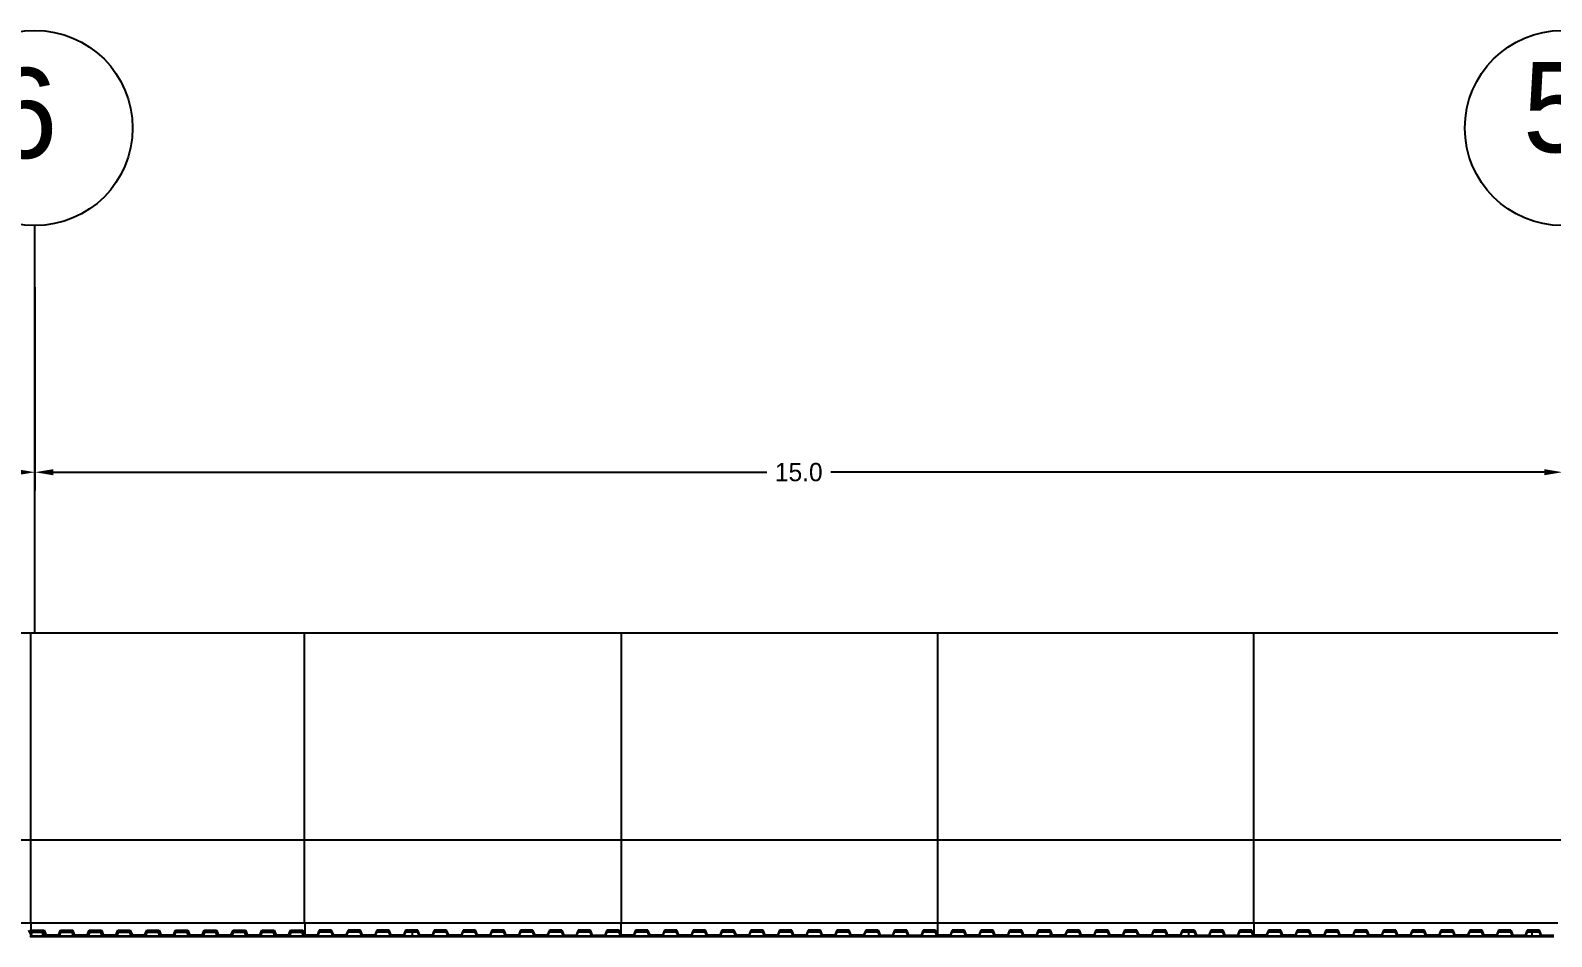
# Model space of a CAD drawing. Header units: metres. Extents: x -57 to 501, y 45 to 307.
# Drawn here: x 283.25 to 298.19, y 289.68 to 298.59 of the extents above; entities that cross this region are included whole.
import ezdxf

# ---------------------------------------------------------------- set-up
doc = ezdxf.new("R2010")
doc.units = ezdxf.units.M
doc.layers.add('atras', color=7, linetype='Continuous')
doc.dimstyles.get("Standard").update_dxf_attribs({"dimtxt": 0.18, "dimasz": 0.18, "dimexe": 0.18, "dimexo": 0.0625, "dimgap": 0.09, "dimtad": 0, "dimtih": 1, "dimtoh": 1, "dimdec": 1, "dimzin": 0, "dimdsep": 46, "dimtxsty": 'Standard', "dimcen": 0.09, "dimadec": 0, "dimazin": 0, "dimtfac": 1, "dimtdec": 1, "dimtofl": 0, "dimtmove": 0, "dimatfit": 3, "dimfxl": 1, "dimtolj": 1, "dimtzin": 0, "dimarcsym": 0})

# ---------------------------------------------------------------- blocks, each defined once
blk = doc.blocks.new('*D20')
at = {"layer": 'atras', "color": 0, "lineweight": -2, "transparency": 16777216}
for p, q in [((283.297, 296.062), (283.297, 294.066)), ((298.297, 296.062), (298.297, 294.066)), ((283.477, 294.246), (290.482, 294.246)), ((298.117, 294.246), (291.112, 294.246))]:
    blk.add_line(p, q, dxfattribs=at)
at = {"layer": 'atras', "color": 0, "transparency": 16777216}
for points in [[(283.477, 294.276), (283.477, 294.216), (283.297, 294.246)], [(298.117, 294.276), (298.117, 294.216), (298.297, 294.246)]]:
    blk.add_solid(points, dxfattribs=at)
at = {"layer": 'Defpoints', "color": 0, "transparency": 16777216}
for p in [(283.297, 296.124), (298.297, 296.124), (283.297, 294.246)]:
    blk.add_point(p, dxfattribs=at)
at = {"layer": 'atras', "color": 0, "transparency": 16777216, "insert": (290.797, 294.246), "char_height": 0.18, "attachment_point": 5}
blk.add_mtext('\\A1;15.0', dxfattribs=at)
blk = doc.blocks.new('*D106')
at = {"layer": 'atras', "color": 0, "lineweight": -2, "transparency": 16777216}
for p, q in [((268.297, 296.062), (268.297, 294.066)), ((283.297, 296.062), (283.297, 294.066)), ((268.477, 294.246), (275.482, 294.246)), ((283.117, 294.246), (276.112, 294.246))]:
    blk.add_line(p, q, dxfattribs=at)
at = {"layer": 'atras', "color": 0, "transparency": 16777216}
for points in [[(268.477, 294.276), (268.477, 294.216), (268.297, 294.246)], [(283.117, 294.276), (283.117, 294.216), (283.297, 294.246)]]:
    blk.add_solid(points, dxfattribs=at)
at = {"layer": 'Defpoints', "color": 0, "transparency": 16777216}
for p in [(268.297, 296.124), (283.297, 296.124), (268.297, 294.246)]:
    blk.add_point(p, dxfattribs=at)
at = {"layer": 'atras', "color": 0, "transparency": 16777216, "insert": (275.797, 294.246), "char_height": 0.18, "attachment_point": 5}
blk.add_mtext('\\A1;15.0', dxfattribs=at)

msp = doc.modelspace()

# ---------------------------------------------------------------- linework, layer by layer
at = {"layer": 'atras', "color": 252, "true_color": 0x939598}
msp.add_line((283.297, 292.668), (283.297, 296.668), dxfattribs=at)
at = {"layer": 'atras', "color": 251, "true_color": 0x636466}
for p, q in [((280.265, 292.668), (283.252, 292.668)), ((283.252, 292.668), (285.945, 292.668)), ((283.252, 292.668), (283.252, 289.817)), ((285.945, 289.817), (285.945, 292.668)), ((285.945, 292.668), (289.052, 292.668)), ((289.052, 292.668), (289.052, 289.817)), ((289.052, 292.668), (292.158, 292.668)), ((292.158, 292.668), (292.158, 289.817)), ((292.158, 292.668), (295.265, 292.668)), ((295.265, 289.817), (295.265, 292.668)), ((295.265, 292.668), (298.252, 292.668)), ((283.316, 290.633), (268.316, 290.633)), ((298.316, 290.633), (283.316, 290.633)), ((283.252, 289.817), (280.267, 289.817)), ((283.255, 289.817), (283.252, 289.817)), ((283.255, 289.817), (283.255, 289.722)), ((285.945, 289.817), (283.255, 289.817)), ((285.948, 289.817), (285.945, 289.817)), ((285.948, 289.817), (285.948, 289.697)), ((289.052, 289.817), (285.948, 289.817)), ((289.054, 289.817), (289.052, 289.817)), ((289.054, 289.697), (289.054, 289.817)), ((292.158, 289.817), (289.054, 289.817)), ((292.161, 289.817), (292.158, 289.817)), ((292.161, 289.697), (292.161, 289.817)), ((295.265, 289.817), (292.161, 289.817)), ((295.267, 289.817), (295.265, 289.817)), ((295.267, 289.817), (295.267, 289.697)), ((298.252, 289.817), (295.267, 289.817)), ((283.234, 289.747), (283.255, 289.697)), ((283.25, 289.684), (283.252, 289.684)), ((283.252, 289.691), (283.251, 289.691)), ((283.253, 289.691), (283.252, 289.689)), ((283.252, 289.691), (283.252, 289.689)), ((283.253, 289.691), (283.252, 289.691)), ((283.252, 289.684), (283.252, 289.689)), ((283.252, 289.684), (283.395, 289.684)), ((283.255, 289.691), (283.253, 289.691)), ((283.255, 289.722), (283.265, 289.747)), ((283.263, 289.728), (283.255, 289.706)), ((283.266, 289.723), (283.255, 289.694)), ((283.255, 289.722), (283.255, 289.706)), ((283.255, 289.697), (283.255, 289.706)), ((283.255, 289.697), (283.255, 289.694)), ((283.255, 289.694), (283.255, 289.691)), ((283.255, 289.691), (283.374, 289.691)), ((283.269, 289.741), (283.263, 289.728)), ((283.263, 289.728), (283.383, 289.728)), ((283.265, 289.747), (283.386, 289.747)), ((283.374, 289.723), (283.266, 289.723)), ((283.382, 289.741), (283.269, 289.741)), ((283.374, 289.691), (283.374, 289.723)), ((283.379, 289.723), (283.374, 289.723)), ((283.374, 289.691), (283.392, 289.691)), ((283.392, 289.691), (283.379, 289.723)), ((283.402, 289.691), (283.382, 289.741)), ((283.383, 289.728), (283.401, 289.684)), ((283.386, 289.747), (283.406, 289.697)), ((283.395, 289.684), (283.392, 289.691)), ((283.395, 289.684), (283.401, 289.684)), ((283.401, 289.684), (283.527, 289.684)), ((283.529, 289.691), (283.402, 289.691)), ((283.527, 289.697), (283.406, 289.697)), ((283.527, 289.697), (283.547, 289.747)), ((283.527, 289.684), (283.529, 289.691)), ((283.527, 289.684), (283.533, 289.684)), ((283.531, 289.691), (283.529, 289.691)), ((283.546, 289.728), (283.531, 289.691)), ((283.536, 289.691), (283.533, 289.684)), ((283.533, 289.684), (283.678, 289.684)), ((283.549, 289.723), (283.536, 289.691)), ((283.536, 289.691), (283.675, 289.691)), ((283.551, 289.741), (283.546, 289.728)), ((283.546, 289.728), (283.666, 289.728)), ((283.547, 289.747), (283.668, 289.747)), ((283.662, 289.723), (283.549, 289.723)), ((283.664, 289.741), (283.551, 289.741)), ((283.675, 289.691), (283.662, 289.723)), ((283.684, 289.691), (283.664, 289.741)), ((283.684, 289.684), (283.666, 289.728)), ((283.688, 289.697), (283.668, 289.747)), ((283.678, 289.684), (283.675, 289.691)), ((283.678, 289.684), (283.684, 289.684)), ((283.812, 289.691), (283.684, 289.691)), ((283.684, 289.684), (283.809, 289.684)), ((283.809, 289.697), (283.688, 289.697)), ((283.809, 289.697), (283.829, 289.747)), ((283.809, 289.684), (283.812, 289.691)), ((283.809, 289.684), (283.815, 289.684)), ((283.813, 289.691), (283.812, 289.691)), ((283.828, 289.728), (283.813, 289.691)), ((283.818, 289.691), (283.815, 289.684)), ((283.815, 289.684), (283.96, 289.684)), ((283.831, 289.723), (283.818, 289.691)), ((283.818, 289.691), (283.957, 289.691)), ((283.833, 289.741), (283.828, 289.728)), ((283.828, 289.728), (283.948, 289.728)), ((283.829, 289.747), (283.951, 289.747)), ((283.944, 289.723), (283.831, 289.723)), ((283.947, 289.741), (283.833, 289.741)), ((283.957, 289.691), (283.944, 289.723)), ((283.967, 289.691), (283.947, 289.741)), ((283.948, 289.728), (283.966, 289.684)), ((283.951, 289.747), (283.971, 289.697)), ((283.96, 289.684), (283.957, 289.691)), ((283.96, 289.684), (283.966, 289.684)), ((283.966, 289.684), (284.091, 289.684)), ((284.094, 289.691), (283.967, 289.691)), ((284.092, 289.697), (283.971, 289.697)), ((284.091, 289.684), (284.094, 289.691)), ((284.091, 289.684), (284.098, 289.684)), ((284.092, 289.697), (284.112, 289.747)), ((284.096, 289.691), (284.094, 289.691)), ((284.111, 289.728), (284.096, 289.691)), ((284.101, 289.691), (284.098, 289.684)), ((284.098, 289.684), (284.242, 289.684)), ((284.113, 289.723), (284.101, 289.691)), ((284.101, 289.691), (284.24, 289.691)), ((284.116, 289.741), (284.111, 289.728)), ((284.111, 289.728), (284.231, 289.728)), ((284.112, 289.747), (284.233, 289.747)), ((284.227, 289.723), (284.113, 289.723)), ((284.229, 289.741), (284.116, 289.741)), ((284.24, 289.691), (284.227, 289.723)), ((284.249, 289.691), (284.229, 289.741)), ((284.231, 289.728), (284.249, 289.684)), ((284.233, 289.747), (284.253, 289.697)), ((284.242, 289.684), (284.24, 289.691)), ((284.242, 289.684), (284.249, 289.684)), ((284.377, 289.691), (284.249, 289.691)), ((284.249, 289.684), (284.374, 289.684)), ((284.374, 289.697), (284.253, 289.697)), ((284.374, 289.697), (284.394, 289.747)), ((284.374, 289.684), (284.377, 289.691)), ((284.374, 289.684), (284.38, 289.684)), ((284.378, 289.691), (284.377, 289.691)), ((284.393, 289.728), (284.378, 289.691)), ((284.383, 289.691), (284.38, 289.684)), ((284.38, 289.684), (284.525, 289.684)), ((284.396, 289.723), (284.383, 289.691)), ((284.383, 289.691), (284.522, 289.691)), ((284.398, 289.741), (284.393, 289.728)), ((284.393, 289.728), (284.513, 289.728)), ((284.394, 289.747), (284.515, 289.747)), ((284.509, 289.723), (284.396, 289.723)), ((284.511, 289.741), (284.398, 289.741)), ((284.522, 289.691), (284.509, 289.723)), ((284.532, 289.691), (284.511, 289.741)), ((284.513, 289.728), (284.531, 289.684)), ((284.515, 289.747), (284.536, 289.697)), ((284.525, 289.684), (284.522, 289.691)), ((284.525, 289.684), (284.531, 289.684)), ((284.531, 289.684), (284.656, 289.684)), ((284.659, 289.691), (284.532, 289.691)), ((284.657, 289.697), (284.536, 289.697)), ((284.656, 289.684), (284.659, 289.691)), ((284.656, 289.684), (284.663, 289.684)), ((284.657, 289.697), (284.677, 289.747)), ((284.66, 289.691), (284.659, 289.691)), ((284.675, 289.728), (284.66, 289.691)), ((284.665, 289.691), (284.663, 289.684)), ((284.663, 289.684), (284.807, 289.684)), ((284.678, 289.723), (284.665, 289.691)), ((284.665, 289.691), (284.804, 289.691)), ((284.681, 289.741), (284.675, 289.728)), ((284.675, 289.728), (284.795, 289.728)), ((284.677, 289.747), (284.798, 289.747)), ((284.791, 289.723), (284.678, 289.723)), ((284.794, 289.741), (284.681, 289.741)), ((284.804, 289.691), (284.791, 289.723)), ((284.814, 289.691), (284.794, 289.741)), ((284.795, 289.728), (284.813, 289.684)), ((284.798, 289.747), (284.818, 289.697)), ((284.807, 289.684), (284.804, 289.691)), ((284.807, 289.684), (284.813, 289.684)), ((284.813, 289.684), (284.939, 289.684)), ((284.942, 289.691), (284.814, 289.691)), ((284.939, 289.697), (284.818, 289.697)), ((284.939, 289.697), (284.959, 289.747)), ((284.939, 289.684), (284.942, 289.691)), ((284.939, 289.684), (284.945, 289.684)), ((284.943, 289.691), (284.942, 289.691)), ((284.958, 289.728), (284.943, 289.691)), ((284.948, 289.691), (284.945, 289.684)), ((284.945, 289.684), (285.09, 289.684)), ((284.961, 289.723), (284.948, 289.691)), ((284.948, 289.691), (285.087, 289.691)), ((284.963, 289.741), (284.958, 289.728)), ((284.958, 289.728), (285.078, 289.728)), ((284.959, 289.747), (285.08, 289.747)), ((285.074, 289.723), (284.961, 289.723)), ((285.076, 289.741), (284.963, 289.741)), ((285.087, 289.691), (285.074, 289.723)), ((285.096, 289.691), (285.076, 289.741)), ((285.078, 289.728), (285.096, 289.684)), ((285.08, 289.747), (285.1, 289.697)), ((285.09, 289.684), (285.087, 289.691)), ((285.09, 289.684), (285.096, 289.684)), ((285.224, 289.691), (285.096, 289.691)), ((285.096, 289.684), (285.221, 289.684)), ((285.221, 289.697), (285.1, 289.697)), ((285.221, 289.697), (285.242, 289.747)), ((285.221, 289.684), (285.224, 289.691)), ((285.221, 289.684), (285.227, 289.684)), ((285.225, 289.691), (285.224, 289.691)), ((285.24, 289.728), (285.225, 289.691)), ((285.23, 289.691), (285.227, 289.684)), ((285.227, 289.684), (285.372, 289.684)), ((285.243, 289.723), (285.23, 289.691)), ((285.23, 289.691), (285.369, 289.691)), ((285.245, 289.741), (285.24, 289.728)), ((285.24, 289.728), (285.36, 289.728)), ((285.242, 289.747), (285.363, 289.747)), ((285.356, 289.723), (285.243, 289.723)), ((285.359, 289.741), (285.245, 289.741)), ((285.369, 289.691), (285.356, 289.723)), ((285.379, 289.691), (285.359, 289.741)), ((285.36, 289.728), (285.378, 289.684)), ((285.363, 289.747), (285.383, 289.697)), ((285.372, 289.684), (285.369, 289.691)), ((285.372, 289.684), (285.378, 289.684)), ((285.378, 289.684), (285.504, 289.684)), ((285.506, 289.691), (285.379, 289.691)), ((285.504, 289.697), (285.383, 289.697)), ((285.504, 289.697), (285.524, 289.747)), ((285.504, 289.684), (285.506, 289.691)), ((285.504, 289.684), (285.51, 289.684)), ((285.508, 289.691), (285.506, 289.691)), ((285.523, 289.728), (285.508, 289.691)), ((285.513, 289.691), (285.51, 289.684)), ((285.51, 289.684), (285.654, 289.684)), ((285.526, 289.723), (285.513, 289.691)), ((285.513, 289.691), (285.652, 289.691)), ((285.528, 289.741), (285.523, 289.728)), ((285.523, 289.728), (285.643, 289.728)), ((285.524, 289.747), (285.645, 289.747)), ((285.639, 289.723), (285.526, 289.723)), ((285.641, 289.741), (285.528, 289.741)), ((285.652, 289.691), (285.639, 289.723)), ((285.661, 289.691), (285.641, 289.741)), ((285.643, 289.728), (285.661, 289.684)), ((285.645, 289.747), (285.665, 289.697)), ((285.654, 289.684), (285.652, 289.691)), ((285.654, 289.684), (285.661, 289.684)), ((285.789, 289.691), (285.661, 289.691)), ((285.661, 289.684), (285.786, 289.684)), ((285.786, 289.697), (285.665, 289.697)), ((285.786, 289.697), (285.806, 289.747)), ((285.786, 289.684), (285.789, 289.691)), ((285.786, 289.684), (285.792, 289.684)), ((285.79, 289.691), (285.789, 289.691)), ((285.805, 289.728), (285.79, 289.691)), ((285.795, 289.691), (285.792, 289.684)), ((285.792, 289.684), (285.937, 289.684)), ((285.808, 289.723), (285.795, 289.691)), ((285.795, 289.691), (285.934, 289.691)), ((285.81, 289.741), (285.805, 289.728)), ((285.805, 289.728), (285.925, 289.728)), ((285.806, 289.747), (285.927, 289.747)), ((285.921, 289.723), (285.808, 289.723)), ((285.923, 289.741), (285.81, 289.741)), ((285.934, 289.691), (285.921, 289.723)), ((285.944, 289.691), (285.923, 289.741)), ((285.925, 289.728), (285.943, 289.684)), ((285.927, 289.747), (285.948, 289.697)), ((285.937, 289.684), (285.934, 289.691)), ((285.937, 289.684), (285.943, 289.684)), ((285.943, 289.691), (285.943, 289.693)), ((285.943, 289.684), (285.945, 289.684)), ((285.945, 289.691), (285.944, 289.691)), ((285.945, 289.691), (285.945, 289.684)), ((285.948, 289.691), (285.945, 289.691)), ((285.945, 289.684), (286.068, 289.684)), ((286.069, 289.697), (285.948, 289.697)), ((285.948, 289.697), (285.948, 289.691)), ((286.071, 289.691), (286.068, 289.684)), ((286.068, 289.684), (286.226, 289.684)), ((286.089, 289.747), (286.069, 289.697)), ((286.086, 289.728), (286.071, 289.691)), ((286.071, 289.691), (286.223, 289.691)), ((286.207, 289.728), (286.086, 289.728)), ((286.21, 289.747), (286.089, 289.747)), ((286.223, 289.691), (286.207, 289.728)), ((286.23, 289.697), (286.21, 289.747)), ((286.226, 289.684), (286.223, 289.691)), ((286.226, 289.684), (286.351, 289.684)), ((286.351, 289.697), (286.23, 289.697)), ((286.371, 289.747), (286.351, 289.697)), ((286.354, 289.691), (286.351, 289.684)), ((286.351, 289.684), (286.508, 289.684)), ((286.369, 289.728), (286.354, 289.691)), ((286.354, 289.691), (286.505, 289.691)), ((286.49, 289.728), (286.369, 289.728)), ((286.492, 289.747), (286.371, 289.747)), ((286.505, 289.691), (286.49, 289.728)), ((286.512, 289.697), (286.492, 289.747)), ((286.508, 289.684), (286.505, 289.691)), ((286.508, 289.684), (286.633, 289.684)), ((286.633, 289.697), (286.512, 289.697)), ((286.654, 289.747), (286.633, 289.697)), ((286.636, 289.691), (286.633, 289.684)), ((286.633, 289.684), (286.79, 289.684)), ((286.651, 289.728), (286.636, 289.691)), ((286.636, 289.691), (286.788, 289.691)), ((286.772, 289.728), (286.651, 289.728)), ((286.775, 289.747), (286.654, 289.747)), ((286.788, 289.691), (286.772, 289.728)), ((286.795, 289.697), (286.775, 289.747)), ((286.79, 289.684), (286.788, 289.691)), ((286.79, 289.684), (286.916, 289.684)), ((286.916, 289.697), (286.795, 289.697)), ((286.936, 289.747), (286.916, 289.697)), ((286.918, 289.691), (286.916, 289.684)), ((286.916, 289.684), (287.073, 289.684)), ((286.934, 289.728), (286.918, 289.691)), ((286.918, 289.691), (287.004, 289.691)), ((287.004, 289.728), (286.934, 289.728)), ((287.057, 289.747), (286.936, 289.747)), ((287.055, 289.728), (287.004, 289.728)), ((287.004, 289.691), (287.004, 289.728)), ((287.004, 289.691), (287.07, 289.691)), ((287.07, 289.691), (287.055, 289.728)), ((287.077, 289.697), (287.057, 289.747)), ((287.073, 289.684), (287.07, 289.691)), ((287.073, 289.684), (287.198, 289.684)), ((287.198, 289.697), (287.077, 289.697)), ((287.218, 289.747), (287.198, 289.697)), ((287.201, 289.691), (287.198, 289.684)), ((287.198, 289.684), (287.355, 289.684)), ((287.216, 289.728), (287.201, 289.691)), ((287.201, 289.691), (287.352, 289.691)), ((287.337, 289.728), (287.216, 289.728)), ((287.339, 289.747), (287.218, 289.747)), ((287.352, 289.691), (287.337, 289.728)), ((287.36, 289.697), (287.339, 289.747)), ((287.355, 289.684), (287.352, 289.691)), ((287.355, 289.684), (287.48, 289.684)), ((287.481, 289.697), (287.36, 289.697)), ((287.483, 289.691), (287.48, 289.684)), ((287.48, 289.684), (287.638, 289.684)), ((287.501, 289.747), (287.481, 289.697)), ((287.499, 289.728), (287.483, 289.691)), ((287.483, 289.691), (287.635, 289.691)), ((287.62, 289.728), (287.499, 289.728)), ((287.622, 289.747), (287.501, 289.747)), ((287.635, 289.691), (287.62, 289.728)), ((287.642, 289.697), (287.622, 289.747)), ((287.638, 289.684), (287.635, 289.691)), ((287.638, 289.684), (287.763, 289.684)), ((287.763, 289.697), (287.642, 289.697)), ((287.783, 289.747), (287.763, 289.697)), ((287.766, 289.691), (287.763, 289.684)), ((287.763, 289.684), (287.92, 289.684)), ((287.781, 289.728), (287.766, 289.691)), ((287.766, 289.691), (287.917, 289.691)), ((287.902, 289.728), (287.781, 289.728)), ((287.904, 289.747), (287.783, 289.747)), ((287.917, 289.691), (287.902, 289.728)), ((287.924, 289.697), (287.904, 289.747)), ((287.92, 289.684), (287.917, 289.691)), ((287.92, 289.684), (288.045, 289.684)), ((288.046, 289.697), (287.924, 289.697)), ((288.048, 289.691), (288.045, 289.684)), ((288.045, 289.684), (288.202, 289.684)), ((288.066, 289.747), (288.046, 289.697)), ((288.063, 289.728), (288.048, 289.691)), ((288.048, 289.691), (288.2, 289.691)), ((288.184, 289.728), (288.063, 289.728)), ((288.187, 289.747), (288.066, 289.747)), ((288.2, 289.691), (288.184, 289.728)), ((288.207, 289.697), (288.187, 289.747)), ((288.202, 289.684), (288.2, 289.691)), ((288.202, 289.684), (288.328, 289.684)), ((288.328, 289.697), (288.207, 289.697)), ((288.348, 289.747), (288.328, 289.697)), ((288.33, 289.691), (288.328, 289.684)), ((288.328, 289.684), (288.485, 289.684)), ((288.346, 289.728), (288.33, 289.691)), ((288.33, 289.691), (288.482, 289.691)), ((288.467, 289.728), (288.346, 289.728)), ((288.469, 289.747), (288.348, 289.747)), ((288.467, 289.728), (288.482, 289.691)), ((288.469, 289.747), (288.489, 289.697)), ((288.482, 289.691), (288.485, 289.684)), ((288.485, 289.684), (288.61, 289.684)), ((288.489, 289.697), (288.61, 289.697)), ((288.631, 289.747), (288.61, 289.697)), ((288.613, 289.691), (288.61, 289.684)), ((288.61, 289.684), (288.767, 289.684)), ((288.628, 289.728), (288.613, 289.691)), ((288.613, 289.691), (288.764, 289.691)), ((288.749, 289.728), (288.628, 289.728)), ((288.752, 289.747), (288.631, 289.747)), ((288.764, 289.691), (288.749, 289.728)), ((288.772, 289.697), (288.752, 289.747)), ((288.767, 289.684), (288.764, 289.691)), ((288.767, 289.684), (288.893, 289.684)), ((288.772, 289.697), (288.893, 289.697)), ((288.913, 289.747), (288.893, 289.697)), ((288.895, 289.691), (288.893, 289.684)), ((288.893, 289.684), (289.05, 289.684)), ((288.911, 289.728), (288.895, 289.691)), ((288.895, 289.691), (289.047, 289.691)), ((289.032, 289.728), (288.911, 289.728)), ((289.034, 289.747), (288.913, 289.747)), ((289.047, 289.691), (289.032, 289.728)), ((289.052, 289.703), (289.034, 289.747)), ((289.05, 289.684), (289.047, 289.691)), ((289.05, 289.684), (289.052, 289.684)), ((289.052, 289.684), (289.052, 289.703)), ((289.054, 289.697), (289.052, 289.703)), ((289.052, 289.684), (289.175, 289.684)), ((289.175, 289.697), (289.054, 289.697)), ((289.195, 289.747), (289.175, 289.697)), ((289.178, 289.691), (289.175, 289.684)), ((289.175, 289.684), (289.332, 289.684)), ((289.193, 289.728), (289.178, 289.691)), ((289.178, 289.691), (289.329, 289.691)), ((289.314, 289.728), (289.193, 289.728)), ((289.316, 289.747), (289.195, 289.747)), ((289.329, 289.691), (289.314, 289.728)), ((289.337, 289.697), (289.316, 289.747)), ((289.332, 289.684), (289.329, 289.691)), ((289.332, 289.684), (289.457, 289.684)), ((289.458, 289.697), (289.337, 289.697)), ((289.46, 289.691), (289.457, 289.684)), ((289.457, 289.684), (289.614, 289.684)), ((289.478, 289.747), (289.458, 289.697)), ((289.475, 289.728), (289.46, 289.691)), ((289.46, 289.691), (289.612, 289.691)), ((289.596, 289.728), (289.475, 289.728)), ((289.599, 289.747), (289.478, 289.747)), ((289.612, 289.691), (289.596, 289.728)), ((289.619, 289.697), (289.599, 289.747)), ((289.614, 289.684), (289.612, 289.691)), ((289.614, 289.684), (289.74, 289.684)), ((289.74, 289.697), (289.619, 289.697)), ((289.76, 289.747), (289.74, 289.697)), ((289.743, 289.691), (289.74, 289.684)), ((289.74, 289.684), (289.897, 289.684)), ((289.758, 289.728), (289.743, 289.691)), ((289.743, 289.691), (289.894, 289.691)), ((289.879, 289.728), (289.758, 289.728)), ((289.881, 289.747), (289.76, 289.747)), ((289.894, 289.691), (289.879, 289.728)), ((289.901, 289.697), (289.881, 289.747)), ((289.897, 289.684), (289.894, 289.691)), ((289.897, 289.684), (290.022, 289.684)), ((290.022, 289.697), (289.901, 289.697)), ((290.043, 289.747), (290.022, 289.697)), ((290.025, 289.691), (290.022, 289.684)), ((290.022, 289.684), (290.179, 289.684)), ((290.04, 289.728), (290.025, 289.691)), ((290.025, 289.691), (290.177, 289.691)), ((290.161, 289.728), (290.04, 289.728)), ((290.164, 289.747), (290.043, 289.747)), ((290.177, 289.691), (290.161, 289.728)), ((290.184, 289.697), (290.164, 289.747)), ((290.179, 289.684), (290.177, 289.691)), ((290.179, 289.684), (290.305, 289.684)), ((290.305, 289.697), (290.184, 289.697)), ((290.325, 289.747), (290.305, 289.697)), ((290.307, 289.691), (290.305, 289.684)), ((290.305, 289.684), (290.462, 289.684)), ((290.323, 289.728), (290.307, 289.691)), ((290.307, 289.691), (290.459, 289.691)), ((290.444, 289.728), (290.323, 289.728)), ((290.446, 289.747), (290.325, 289.747)), ((290.459, 289.691), (290.444, 289.728)), ((290.466, 289.697), (290.446, 289.747)), ((290.462, 289.684), (290.459, 289.691)), ((290.462, 289.684), (290.587, 289.684)), ((290.587, 289.697), (290.466, 289.697)), ((290.607, 289.747), (290.587, 289.697)), ((290.59, 289.691), (290.587, 289.684)), ((290.587, 289.684), (290.744, 289.684)), ((290.605, 289.728), (290.59, 289.691)), ((290.59, 289.691), (290.741, 289.691)), ((290.726, 289.728), (290.605, 289.728)), ((290.728, 289.747), (290.607, 289.747)), ((290.741, 289.691), (290.726, 289.728)), ((290.749, 289.697), (290.728, 289.747)), ((290.744, 289.684), (290.741, 289.691)), ((290.744, 289.684), (290.869, 289.684)), ((290.87, 289.697), (290.749, 289.697)), ((290.872, 289.691), (290.869, 289.684)), ((290.869, 289.684), (291.027, 289.684)), ((290.89, 289.747), (290.87, 289.697)), ((290.874, 289.695), (290.872, 289.691)), ((290.872, 289.691), (290.874, 289.691)), ((290.887, 289.728), (290.874, 289.695)), ((290.874, 289.691), (290.874, 289.695)), ((290.874, 289.691), (291.024, 289.691)), ((291.009, 289.728), (290.887, 289.728)), ((291.011, 289.747), (290.89, 289.747)), ((291.024, 289.691), (291.009, 289.728)), ((291.031, 289.697), (291.011, 289.747)), ((291.027, 289.684), (291.024, 289.691)), ((291.027, 289.684), (291.152, 289.684)), ((291.152, 289.697), (291.031, 289.697)), ((291.172, 289.747), (291.152, 289.697)), ((291.155, 289.691), (291.152, 289.684)), ((291.152, 289.684), (291.309, 289.684)), ((291.17, 289.728), (291.155, 289.691)), ((291.155, 289.691), (291.306, 289.691)), ((291.291, 289.728), (291.17, 289.728)), ((291.293, 289.747), (291.172, 289.747)), ((291.306, 289.691), (291.291, 289.728)), ((291.313, 289.697), (291.293, 289.747)), ((291.309, 289.684), (291.306, 289.691)), ((291.309, 289.684), (291.434, 289.684)), ((291.434, 289.697), (291.313, 289.697)), ((291.455, 289.747), (291.434, 289.697)), ((291.437, 289.691), (291.434, 289.684)), ((291.434, 289.684), (291.591, 289.684)), ((291.452, 289.728), (291.437, 289.691)), ((291.437, 289.691), (291.589, 289.691)), ((291.573, 289.728), (291.452, 289.728)), ((291.576, 289.747), (291.455, 289.747)), ((291.573, 289.728), (291.589, 289.691)), ((291.576, 289.747), (291.596, 289.697)), ((291.589, 289.691), (291.591, 289.684)), ((291.591, 289.684), (291.717, 289.684)), ((291.596, 289.697), (291.717, 289.697)), ((291.737, 289.747), (291.717, 289.697)), ((291.719, 289.691), (291.717, 289.684)), ((291.717, 289.684), (291.874, 289.684)), ((291.735, 289.728), (291.719, 289.691)), ((291.719, 289.691), (291.871, 289.691)), ((291.856, 289.728), (291.735, 289.728)), ((291.858, 289.747), (291.737, 289.747)), ((291.871, 289.691), (291.856, 289.728)), ((291.878, 289.697), (291.858, 289.747)), ((291.874, 289.684), (291.871, 289.691)), ((291.874, 289.684), (291.999, 289.684)), ((291.878, 289.697), (291.999, 289.697)), ((292.019, 289.747), (291.999, 289.697)), ((292.002, 289.691), (291.999, 289.684)), ((291.999, 289.684), (292.156, 289.684)), ((292.017, 289.728), (292.002, 289.691)), ((292.002, 289.691), (292.153, 289.691)), ((292.138, 289.728), (292.017, 289.728)), ((292.141, 289.747), (292.019, 289.747)), ((292.153, 289.691), (292.138, 289.728)), ((292.158, 289.703), (292.141, 289.747)), ((292.156, 289.684), (292.153, 289.691)), ((292.156, 289.684), (292.158, 289.684)), ((292.158, 289.684), (292.158, 289.703)), ((292.161, 289.697), (292.158, 289.703)), ((292.158, 289.684), (292.281, 289.684)), ((292.282, 289.697), (292.161, 289.697)), ((292.284, 289.691), (292.281, 289.684)), ((292.281, 289.684), (292.439, 289.684)), ((292.302, 289.747), (292.282, 289.697)), ((292.3, 289.728), (292.284, 289.691)), ((292.284, 289.691), (292.436, 289.691)), ((292.421, 289.728), (292.3, 289.728)), ((292.423, 289.747), (292.302, 289.747)), ((292.436, 289.692), (292.421, 289.728)), ((292.443, 289.697), (292.423, 289.747)), ((292.436, 289.692), (292.436, 289.691)), ((292.436, 289.691), (292.436, 289.692)), ((292.439, 289.684), (292.436, 289.691)), ((292.436, 289.691), (292.436, 289.691)), ((292.439, 289.684), (292.564, 289.684)), ((292.564, 289.697), (292.443, 289.697)), ((292.584, 289.747), (292.564, 289.697)), ((292.567, 289.691), (292.564, 289.684)), ((292.564, 289.684), (292.721, 289.684)), ((292.582, 289.728), (292.567, 289.691)), ((292.567, 289.691), (292.718, 289.691)), ((292.703, 289.728), (292.582, 289.728)), ((292.705, 289.747), (292.584, 289.747)), ((292.718, 289.691), (292.703, 289.728)), ((292.726, 289.697), (292.705, 289.747)), ((292.721, 289.684), (292.718, 289.691)), ((292.721, 289.684), (292.846, 289.684)), ((292.847, 289.697), (292.726, 289.697)), ((292.849, 289.691), (292.846, 289.684)), ((292.846, 289.684), (293.003, 289.684)), ((292.867, 289.747), (292.847, 289.697)), ((292.864, 289.728), (292.849, 289.691)), ((292.849, 289.691), (293.001, 289.691)), ((292.985, 289.728), (292.864, 289.728)), ((292.988, 289.747), (292.867, 289.747)), ((293.001, 289.691), (292.985, 289.728)), ((293.008, 289.697), (292.988, 289.747)), ((293.003, 289.684), (293.001, 289.691)), ((293.003, 289.684), (293.129, 289.684)), ((293.129, 289.697), (293.008, 289.697)), ((293.149, 289.747), (293.129, 289.697)), ((293.132, 289.691), (293.129, 289.684)), ((293.129, 289.684), (293.286, 289.684)), ((293.147, 289.728), (293.132, 289.691)), ((293.132, 289.691), (293.266, 289.691)), ((293.266, 289.728), (293.147, 289.728)), ((293.27, 289.747), (293.149, 289.747)), ((293.266, 289.728), (293.266, 289.691)), ((293.268, 289.728), (293.266, 289.728)), ((293.266, 289.691), (293.283, 289.691)), ((293.283, 289.691), (293.268, 289.728)), ((293.29, 289.697), (293.27, 289.747)), ((293.286, 289.684), (293.283, 289.691)), ((293.286, 289.684), (293.411, 289.684)), ((293.411, 289.697), (293.29, 289.697)), ((293.432, 289.747), (293.411, 289.697)), ((293.414, 289.691), (293.411, 289.684)), ((293.411, 289.684), (293.568, 289.684)), ((293.429, 289.728), (293.414, 289.691)), ((293.414, 289.691), (293.565, 289.691)), ((293.55, 289.728), (293.429, 289.728)), ((293.553, 289.747), (293.432, 289.747)), ((293.565, 289.691), (293.55, 289.728)), ((293.573, 289.697), (293.553, 289.747)), ((293.568, 289.684), (293.565, 289.691)), ((293.568, 289.684), (293.694, 289.684)), ((293.694, 289.697), (293.573, 289.697)), ((293.714, 289.747), (293.694, 289.697)), ((293.696, 289.691), (293.694, 289.684)), ((293.694, 289.684), (293.851, 289.684)), ((293.712, 289.728), (293.696, 289.691)), ((293.696, 289.691), (293.848, 289.691)), ((293.833, 289.728), (293.712, 289.728)), ((293.835, 289.747), (293.714, 289.747)), ((293.848, 289.691), (293.833, 289.728)), ((293.855, 289.697), (293.835, 289.747)), ((293.851, 289.684), (293.848, 289.691)), ((293.851, 289.684), (293.976, 289.684)), ((293.976, 289.697), (293.855, 289.697)), ((293.996, 289.747), (293.976, 289.697)), ((293.979, 289.691), (293.976, 289.684)), ((293.976, 289.684), (294.133, 289.684)), ((293.994, 289.728), (293.979, 289.691)), ((293.979, 289.691), (294.13, 289.691)), ((294.115, 289.728), (293.994, 289.728)), ((294.117, 289.747), (293.996, 289.747)), ((294.13, 289.691), (294.115, 289.728)), ((294.138, 289.697), (294.117, 289.747)), ((294.133, 289.684), (294.13, 289.691)), ((294.133, 289.684), (294.258, 289.684)), ((294.259, 289.697), (294.138, 289.697)), ((294.261, 289.691), (294.258, 289.684)), ((294.258, 289.684), (294.416, 289.684)), ((294.279, 289.747), (294.259, 289.697)), ((294.276, 289.728), (294.261, 289.691)), ((294.261, 289.691), (294.413, 289.691)), ((294.397, 289.728), (294.276, 289.728)), ((294.4, 289.747), (294.279, 289.747)), ((294.413, 289.691), (294.397, 289.728)), ((294.42, 289.697), (294.4, 289.747)), ((294.416, 289.684), (294.413, 289.691)), ((294.416, 289.684), (294.541, 289.684)), ((294.541, 289.697), (294.42, 289.697)), ((294.561, 289.747), (294.541, 289.697)), ((294.544, 289.691), (294.541, 289.684)), ((294.541, 289.684), (294.698, 289.684)), ((294.559, 289.728), (294.544, 289.691)), ((294.544, 289.691), (294.624, 289.691)), ((294.624, 289.728), (294.559, 289.728)), ((294.682, 289.747), (294.561, 289.747)), ((294.624, 289.728), (294.624, 289.691)), ((294.68, 289.728), (294.624, 289.728)), ((294.624, 289.691), (294.695, 289.691)), ((294.68, 289.728), (294.695, 289.691)), ((294.682, 289.747), (294.702, 289.697)), ((294.695, 289.691), (294.698, 289.684)), ((294.698, 289.684), (294.823, 289.684)), ((294.702, 289.697), (294.823, 289.697)), ((294.844, 289.747), (294.823, 289.697)), ((294.826, 289.691), (294.823, 289.684)), ((294.823, 289.684), (294.98, 289.684)), ((294.841, 289.728), (294.826, 289.691)), ((294.826, 289.691), (294.978, 289.691)), ((294.962, 289.728), (294.841, 289.728)), ((294.965, 289.747), (294.844, 289.747)), ((294.978, 289.691), (294.962, 289.728)), ((294.985, 289.697), (294.965, 289.747)), ((294.98, 289.684), (294.978, 289.691)), ((294.98, 289.684), (295.106, 289.684)), ((294.985, 289.697), (295.106, 289.697)), ((295.126, 289.747), (295.106, 289.697)), ((295.108, 289.691), (295.106, 289.684)), ((295.106, 289.684), (295.263, 289.684)), ((295.124, 289.728), (295.108, 289.691)), ((295.108, 289.691), (295.26, 289.691)), ((295.245, 289.728), (295.124, 289.728)), ((295.247, 289.747), (295.126, 289.747)), ((295.26, 289.691), (295.245, 289.728)), ((295.265, 289.703), (295.247, 289.747)), ((295.263, 289.684), (295.26, 289.691)), ((295.263, 289.684), (295.265, 289.684)), ((295.265, 289.703), (295.265, 289.684)), ((295.267, 289.697), (295.265, 289.703)), ((295.265, 289.684), (295.388, 289.684)), ((295.388, 289.697), (295.267, 289.697)), ((295.408, 289.747), (295.388, 289.697)), ((295.391, 289.691), (295.388, 289.684)), ((295.388, 289.684), (295.545, 289.684)), ((295.406, 289.728), (295.391, 289.691)), ((295.391, 289.691), (295.542, 289.691)), ((295.527, 289.728), (295.406, 289.728)), ((295.529, 289.747), (295.408, 289.747)), ((295.542, 289.691), (295.527, 289.728)), ((295.55, 289.697), (295.529, 289.747)), ((295.545, 289.684), (295.542, 289.691)), ((295.545, 289.684), (295.67, 289.684)), ((295.671, 289.697), (295.55, 289.697)), ((295.673, 289.691), (295.67, 289.684)), ((295.67, 289.684), (295.828, 289.684)), ((295.691, 289.747), (295.671, 289.697)), ((295.689, 289.728), (295.673, 289.691)), ((295.673, 289.691), (295.825, 289.691)), ((295.81, 289.728), (295.689, 289.728)), ((295.812, 289.747), (295.691, 289.747)), ((295.825, 289.691), (295.81, 289.728)), ((295.832, 289.697), (295.812, 289.747)), ((295.828, 289.684), (295.825, 289.691)), ((295.828, 289.684), (295.953, 289.684)), ((295.953, 289.697), (295.832, 289.697)), ((295.973, 289.747), (295.953, 289.697)), ((295.956, 289.691), (295.953, 289.684)), ((295.953, 289.684), (296.11, 289.684)), ((295.971, 289.728), (295.956, 289.691)), ((295.956, 289.691), (296.107, 289.691)), ((296.092, 289.728), (295.971, 289.728)), ((296.094, 289.747), (295.973, 289.747)), ((296.107, 289.691), (296.092, 289.728)), ((296.114, 289.697), (296.094, 289.747)), ((296.11, 289.684), (296.107, 289.691)), ((296.11, 289.684), (296.235, 289.684)), ((296.236, 289.697), (296.114, 289.697)), ((296.238, 289.691), (296.235, 289.684)), ((296.235, 289.684), (296.392, 289.684)), ((296.256, 289.747), (296.236, 289.697)), ((296.253, 289.728), (296.238, 289.691)), ((296.238, 289.691), (296.39, 289.691)), ((296.374, 289.728), (296.253, 289.728)), ((296.377, 289.747), (296.256, 289.747)), ((296.39, 289.691), (296.374, 289.728)), ((296.397, 289.697), (296.377, 289.747)), ((296.392, 289.684), (296.39, 289.691)), ((296.392, 289.684), (296.518, 289.684)), ((296.518, 289.697), (296.397, 289.697)), ((296.538, 289.747), (296.518, 289.697)), ((296.52, 289.691), (296.518, 289.684)), ((296.518, 289.684), (296.675, 289.684)), ((296.536, 289.728), (296.52, 289.691)), ((296.52, 289.691), (296.672, 289.691)), ((296.657, 289.728), (296.536, 289.728)), ((296.659, 289.747), (296.538, 289.747)), ((296.672, 289.691), (296.657, 289.728)), ((296.679, 289.697), (296.659, 289.747)), ((296.675, 289.684), (296.672, 289.691)), ((296.675, 289.684), (296.8, 289.684)), ((296.8, 289.697), (296.679, 289.697)), ((296.821, 289.747), (296.8, 289.697)), ((296.803, 289.691), (296.8, 289.684)), ((296.8, 289.684), (296.957, 289.684)), ((296.818, 289.728), (296.803, 289.691)), ((296.803, 289.691), (296.954, 289.691)), ((296.939, 289.728), (296.818, 289.728)), ((296.942, 289.747), (296.821, 289.747)), ((296.954, 289.691), (296.939, 289.728)), ((296.962, 289.697), (296.942, 289.747)), ((296.957, 289.684), (296.954, 289.691)), ((296.957, 289.684), (297.083, 289.684)), ((297.083, 289.697), (296.962, 289.697)), ((297.103, 289.747), (297.083, 289.697)), ((297.085, 289.691), (297.083, 289.684)), ((297.083, 289.684), (297.24, 289.684)), ((297.101, 289.728), (297.085, 289.691)), ((297.085, 289.691), (297.237, 289.691)), ((297.222, 289.728), (297.101, 289.728)), ((297.224, 289.747), (297.103, 289.747)), ((297.237, 289.691), (297.222, 289.728)), ((297.244, 289.697), (297.224, 289.747)), ((297.24, 289.684), (297.237, 289.691)), ((297.24, 289.684), (297.365, 289.684)), ((297.365, 289.697), (297.244, 289.697)), ((297.385, 289.747), (297.365, 289.697)), ((297.368, 289.691), (297.365, 289.684)), ((297.365, 289.684), (297.522, 289.684)), ((297.383, 289.728), (297.368, 289.691)), ((297.368, 289.691), (297.519, 289.691)), ((297.504, 289.728), (297.383, 289.728)), ((297.506, 289.747), (297.385, 289.747)), ((297.519, 289.691), (297.504, 289.728)), ((297.527, 289.697), (297.506, 289.747)), ((297.522, 289.684), (297.519, 289.691)), ((297.522, 289.684), (297.647, 289.684)), ((297.648, 289.697), (297.527, 289.697)), ((297.65, 289.691), (297.647, 289.684)), ((297.647, 289.684), (297.804, 289.684)), ((297.668, 289.747), (297.648, 289.697)), ((297.665, 289.728), (297.65, 289.691)), ((297.65, 289.691), (297.802, 289.691)), ((297.786, 289.728), (297.665, 289.728)), ((297.789, 289.747), (297.668, 289.747)), ((297.786, 289.728), (297.802, 289.691)), ((297.789, 289.747), (297.809, 289.697)), ((297.802, 289.691), (297.804, 289.684)), ((297.804, 289.684), (297.93, 289.684)), ((297.809, 289.697), (297.93, 289.697)), ((297.95, 289.747), (297.93, 289.697)), ((297.933, 289.691), (297.93, 289.684)), ((297.93, 289.684), (298.087, 289.684)), ((297.948, 289.728), (297.933, 289.691)), ((297.933, 289.691), (297.996, 289.691)), ((297.996, 289.728), (297.948, 289.728)), ((298.071, 289.747), (297.95, 289.747)), ((297.996, 289.728), (297.996, 289.691)), ((298.069, 289.728), (297.996, 289.728)), ((297.996, 289.691), (298.084, 289.691)), ((298.084, 289.691), (298.069, 289.728)), ((298.091, 289.697), (298.071, 289.747)), ((298.087, 289.684), (298.084, 289.691)), ((298.087, 289.684), (298.212, 289.684)), ((298.091, 289.697), (298.212, 289.697))]:
    msp.add_line(p, q, dxfattribs=at)
at = {"layer": 'atras', "color": 252, "true_color": 0x939598}
for centre in [(283.297, 297.627), (298.297, 297.627)]:
    msp.add_circle(centre, 0.959, dxfattribs=at)

# ---------------------------------------------------------------- texts
at = {"layer": 'atras', "color": 252, "true_color": 0x939598, "char_height": 0.886, "attachment_point": 1}
for s, insert in [('6', (282.859, 298.217)), ('5', (297.907, 298.275))]:
    msp.add_mtext_dynamic_manual_height_columns(s, width=0.62671, gutter_width=4.429, heights=[0], dxfattribs=dict(at, insert=insert))

# ---------------------------------------------------------------- dimensions: what is measured, and where the dimension line sits
at = {"layer": 'atras', "color": 252, "true_color": 0x939598}
for base, p1, p2, picture, middle in [((268.297, 294.246), (283.297, 296.124), (268.297, 296.124), '*D106', (275.797, 294.246)), ((283.297, 294.246), (298.297, 296.124), (283.297, 296.124), '*D20', (290.797, 294.246))]:
    dim = msp.add_linear_dim(base=base, p1=p1, p2=p2, dimstyle='Standard', dxfattribs=at)
    dim.commit()
    dim.dimension.update_dxf_attribs({"geometry": picture, "text_midpoint": middle})

doc.saveas('drawing.dxf')
